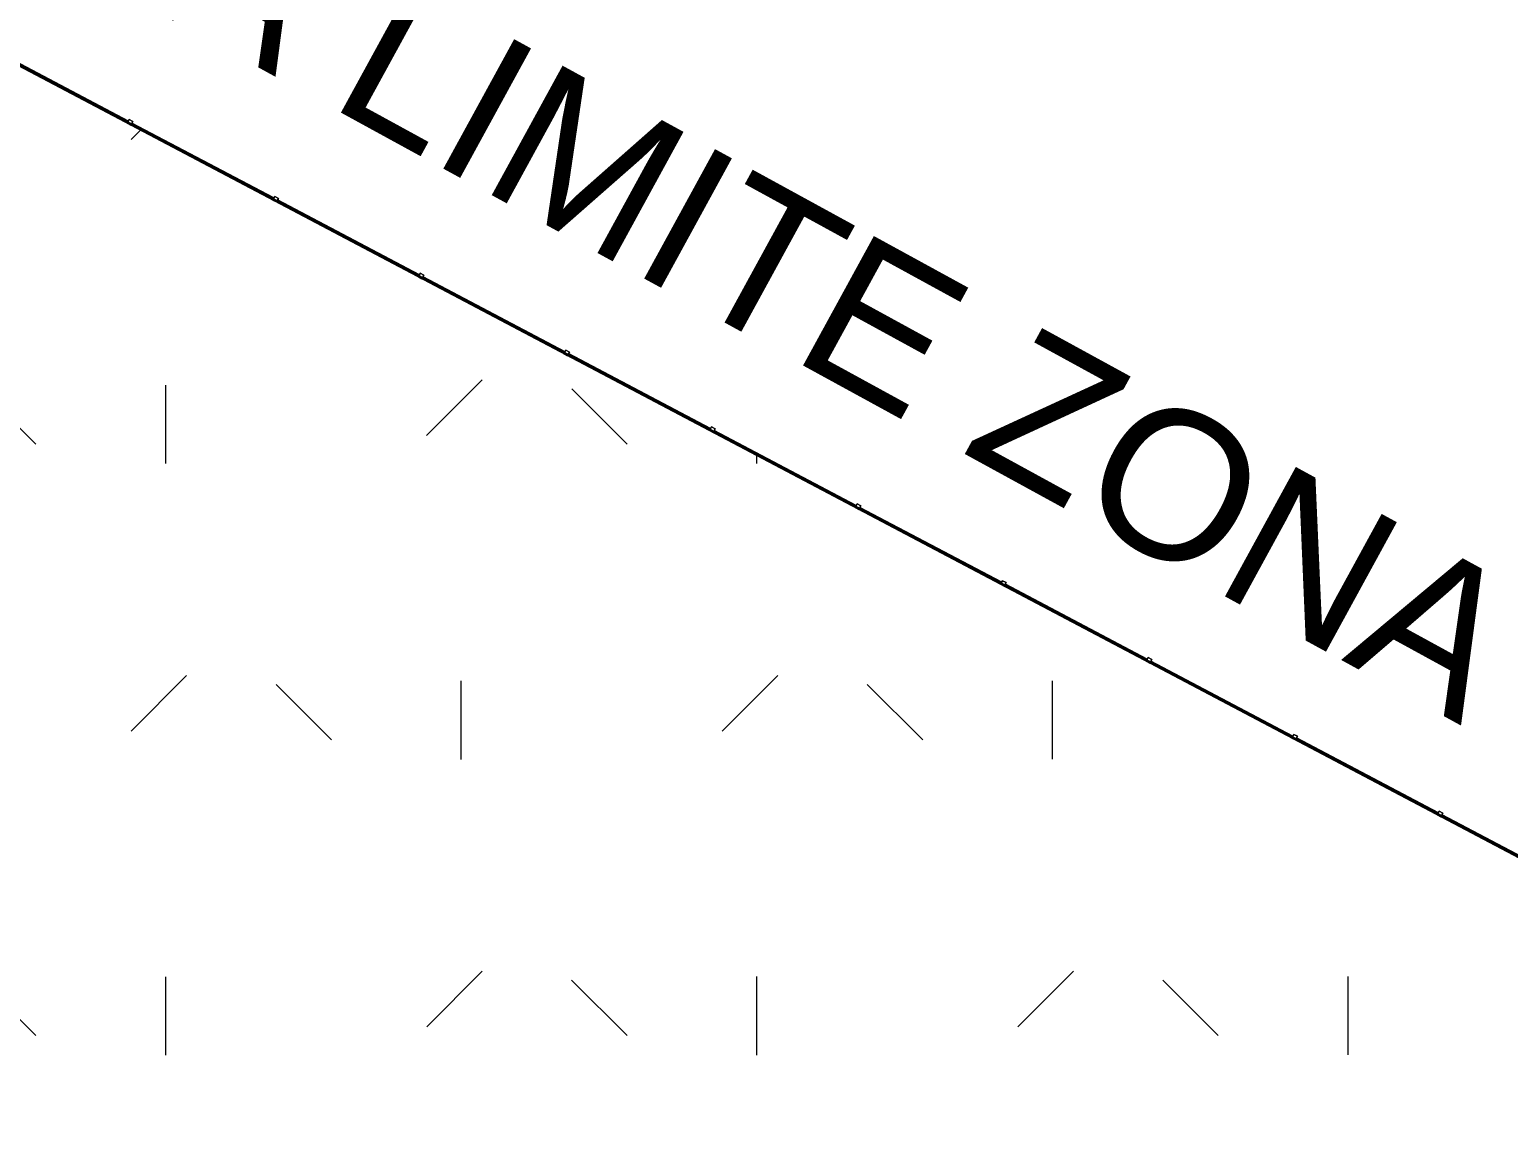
# Model space of a CAD drawing. Header units: metres. Extents: x -207 to 292, y -187 to 169.
# Drawn here: x 7.2 to 25.17, y 80.73 to 94 of the extents above; entities that cross this region are included whole.
import ezdxf

# ---------------------------------------------------------------- set-up
doc = ezdxf.new("R2010")
doc.units = ezdxf.units.M
doc.linetypes.add('IMPORT-IMPORT-LÍMITE2 _2_', pattern=[36.83, 6.35, -2.54, 0, -2.54, 25.4, 0, 0, 0])
for name, color, linetype, lineweight in [('A-GLAZ-CWMG', 7, 'Continuous', 9), ('ACHURADO', 7, 'Continuous', 9), ('C-TOPO', 7, 'Continuous', 9), ('linea propiedad', 7, 'IMPORT-IMPORT-LÍMITE2 _2_', 35)]:
    doc.layers.add(name, color=color, linetype=linetype, lineweight=lineweight)
doc.layers.add('PR10-ARQ-PL-001-Emplazamiento-C-1_dwg', color=7, linetype='Continuous', lineweight=9, true_color=0x767676)
doc.layers.add('TEXTO', color=5, linetype='Continuous', lineweight=9, true_color=0x0000ff)
doc.styles.add('Arial', font='arial.ttf', dxfattribs={"height": 1.792988})

# ---------------------------------------------------------------- blocks, each defined once
blk = doc.blocks.new('PR10-ARQ-PL-001-Emplazamiento-C-1_dwg_Circular Mullion - 5mm-517344-PLANTA EMPLAZAMIENTO-674655-PLANTA EMPLAZAMIENTO ACTUALIZADO')
at = {"layer": 'A-GLAZ-CWMG', "flags": 128}
for points in [[(-84.442, 139.656), (-83.711, 141.464), (-83.713, 141.465), (-83.716, 141.466), (-84.446, 139.658), (-84.444, 139.657)], [(-84.444, 139.657), (-83.713, 141.465)]]:
    blk.add_lwpolyline(points, close=True, dxfattribs=at)
blk = doc.blocks.new('PR10-ARQ-PL-001-Emplazamiento-C-1_dwg_Rectangular Mullion - 50 x 50 mm-517346-PLANTA EMPLAZAMIENTO-674657-PLANTA EMPLAZAMIENTO ACTUALIZADO')
at = {"layer": 'A-GLAZ-CWMG', "flags": 128}
blk.add_lwpolyline([(0.025, 0.025), (-0.025, 0.025), (-0.025, -0.025), (0.025, -0.025)], close=True, dxfattribs=at)
blk = doc.blocks.new('PR10-ARQ-PL-001-Emplazamiento-C-1_dwg_Rectangular Mullion - 50 x 50 mm-517357-PLANTA EMPLAZAMIENTO-674659-PLANTA EMPLAZAMIENTO ACTUALIZADO')
at = {"layer": 'A-GLAZ-CWMG', "flags": 128}
blk.add_lwpolyline([(0.025, 0.025), (0.025, -0.025), (-0.025, -0.025), (-0.025, 0.025)], close=True, dxfattribs=at)
blk = doc.blocks.new('PR10-ARQ-PL-001-Emplazamiento-C-1_dwg-674643-PLANTA EMPLAZAMIENTO ACTUALIZADO')
at = {"layer": 'ACHURADO'}
h = blk.add_hatch(dxfattribs=at)
h.set_pattern_fill('FP_1', color=256, style=0, pattern_type=2)
h.set_pattern_definition([(90, (-655750.258, -5498481.082), (-3.592, 3.592), [0.9525, -6.232]), (45, (-655750.258, -5498481.082), (-3.5921024484, 3.5921024484), [0.9525, -4.127]), (135, (-655750.258, -5498481.082), (-3.5921024484, -3.5921024484), [0.9525, -4.127])])
h.paths.add_polyline_path([(-161.771, -49.779), (-127.862, -43.679), (-120.948, -28.309), (-111.803, -11.418), (-104.331, 0.453), (-97.266, 16.755), (-92.284, 29.861), (-84.153, 48.383), (-83.895, 48.922), (-83.576, 49.56), (-83.246, 50.193), (-82.906, 50.82), (-82.555, 51.442), (-82.193, 52.057), (-81.821, 52.666), (-81.047, 53.865), (-80.645, 54.455), (-80.233, 55.037), (-79.811, 55.613), (-79.38, 56.182), (-75.091, 62.133), (-74.617, 62.76), (-74.134, 63.38), (-73.641, 63.992), (-73.138, 64.596), (-72.625, 65.192), (-72.103, 65.779), (-71.572, 66.359), (-70.664, 67.305), (-70.482, 67.491), (-69.923, 68.045), (-69.356, 68.589), (-68.78, 69.124), (-68.196, 69.65), (-67.003, 70.673), (-66.394, 71.17), (-65.778, 71.658), (-65.153, 72.136), (-64.522, 72.603), (-63.882, 73.061), (-63.236, 73.508), (-62.583, 73.945), (-61.922, 74.371), (-61.255, 74.787), (-60.582, 75.192), (-59.902, 75.586), (-59.306, 75.883), (-58.704, 76.167), (-58.097, 76.441), (-57.486, 76.702), (-56.869, 76.952), (-56.247, 77.19), (-55.621, 77.416), (-54.991, 77.63), (-54.357, 77.832), (-53.077, 78.199), (-52.433, 78.364), (-51.785, 78.517), (-51.134, 78.658), (-50.481, 78.785), (-49.826, 78.901), (-49.168, 79.003), (-48.509, 79.093), (-47.848, 79.171), (-47.185, 79.236), (-45.858, 79.327), (-45.193, 79.354), (-44.527, 79.367), (-43.862, 79.368), (-43.196, 79.357), (-42.531, 79.332), (-41.867, 79.295), (-41.203, 79.245), (-40.54, 79.183), (-39.879, 79.108), (-39.219, 79.02), (-38.562, 78.919), (-37.906, 78.806), (-37.252, 78.68), (-36.601, 78.542), (-35.953, 78.392), (-35.308, 78.229), (-34.666, 78.053), (47.551, 57.663), (47.81, 57.578), (48.073, 57.505), (48.338, 57.445), (48.607, 57.396), (48.877, 57.361), (49.148, 57.338), (49.421, 57.327), (49.693, 57.329), (49.966, 57.344), (50.237, 57.372), (50.506, 57.412), (50.774, 57.464), (51.038, 57.529), (51.3, 57.606), (51.811, 57.797), (52.059, 57.909), (52.301, 58.033), (52.538, 58.169), (52.768, 58.315), (52.991, 58.471), (53.207, 58.638), (53.414, 58.815), (53.614, 59.001), (53.804, 59.196), (53.985, 59.4), (54.156, 59.612), (54.318, 59.831), (54.469, 60.058), (54.609, 60.292), (54.738, 60.532), (54.856, 60.778), (54.962, 61.028), (55.057, 61.284), (55.14, 61.544), (55.21, 61.807), (55.269, 62.073), (55.314, 62.342), (55.348, 62.613), (55.368, 62.884), (55.486, 68.004), (-83.704, 141.488), (-151.221, -23.933)])
h.paths.add_polyline_path([(-98.109, 19.735), (-100.027, 20.525), (-97.678, 26.227), (-95.761, 25.431), (-97.988, 20.027)])
h.paths.add_polyline_path([(-94.264, 28.288), (-97.543, 29.64), (-95.193, 35.341), (-91.917, 33.984), (-94.257, 28.306)])
h.paths.add_polyline_path([(-88.37, 41.33), (-91.648, 42.682), (-89.298, 48.383), (-86.02, 47.032), (-88.359, 41.356)])
h.paths.add_polyline_path([(-107.511, 62.681), (-109.81, 61.362), (-111.554, 61.194), (-112.168, 61.108), (-111.143, 62.121), (-109.024, 62.933)])
h.paths.add_polyline_path([(-107.511, 62.681), (-104.877, 62.965), (-103.986, 62.697), (-104.876, 62.403)])
h.paths.add_polyline_path([(-106.042, 59.476), (-106.66, 60.171), (-107.511, 62.681), (-106.15, 60.408)])
h.paths.add_polyline_path([(-97.117, 62.944), (-99.416, 61.625), (-101.16, 61.457), (-101.774, 61.371), (-100.749, 62.384), (-98.63, 63.196)])
h.paths.add_polyline_path([(-95.648, 59.739), (-96.266, 60.434), (-97.117, 62.944), (-95.756, 60.671)])
h.paths.add_polyline_path([(-94.482, 62.666), (-97.117, 62.944), (-94.483, 63.228), (-93.592, 62.96)])
h.paths.add_polyline_path([(-104.12, 64.725), (-104.103, 64.74), (-104.082, 64.735)])
h.paths.add_polyline_path([(-103.959, 75.174), (-101.325, 75.458), (-100.433, 75.19), (-101.324, 74.896)])
h.paths.add_polyline_path([(-108.615, 73.601), (-107.591, 74.613), (-105.472, 75.426), (-103.959, 75.174), (-106.258, 73.855), (-108.002, 73.687)])
h.paths.add_polyline_path([(-100.567, 77.218), (-100.55, 77.233), (-100.53, 77.228)])
at = {"layer": 'C-TOPO', "flags": 128}
for points in [[(3.494, 95.453), (8.453, 92.835), (8.727, 92.69), (9.602, 92.228), (9.819, 92.113), (10.383, 91.816), (10.873, 91.557), (10.951, 91.516), (13.67, 90.08), (15.087, 89.332), (18.78, 87.382), (21.268, 86.069), (21.505, 85.944), (21.741, 85.819), (21.947, 85.711), (23.873, 84.694), (24.262, 84.488), (26.704, 83.199), (39.265, 76.568)], [(39.265, 76.568), (26.704, 83.199), (24.262, 84.488), (23.873, 84.694), (21.947, 85.711), (21.741, 85.819), (21.505, 85.944), (21.268, 86.069), (18.78, 87.382), (15.087, 89.332), (13.67, 90.08), (10.951, 91.516), (10.873, 91.557), (10.383, 91.816), (9.819, 92.113), (9.602, 92.228), (8.727, 92.69), (8.453, 92.835), (3.494, 95.453)]]:
    blk.add_lwpolyline(points, dxfattribs=at)
at = {"layer": 'linea propiedad', "flags": 128}
blk.add_lwpolyline([(143.795, -0.255), (151.813, 17.148), (-83.704, 141.488), (-161.771, -49.779), (-137.14, -85.351), (-83.167, -127.74), (-59.701, -140.481)], dxfattribs=at)
for p, rotation in [((-140.831, 23.963), 264.1728744364906), ((-140.831, 23.963), 264.1728744364906), ((-140.831, 23.963), 264.1728744364906), ((-139.063, 23.03), 264.1728744364902), ((-139.063, 23.03), 264.1728744364902), ((-139.063, 23.03), 264.1728744364903), ((-137.294, 22.096), 264.1728744364907), ((-137.294, 22.096), 264.1728744364905), ((-137.294, 22.096), 264.1728744364904), ((-135.525, 21.162), 264.1728744364902), ((-135.525, 21.162), 264.1728744364902), ((-135.525, 21.162), 264.1728744364904), ((-133.757, 20.229), 264.1728744364904), ((-133.757, 20.229), 264.1728744364904), ((-133.757, 20.229), 264.1728744364902), ((-131.988, 19.295), 264.1728744364904), ((-131.988, 19.295), 264.1728744364906), ((-131.988, 19.295), 264.1728744364906), ((-130.219, 18.362), 264.1728744364905), ((-130.219, 18.362), 264.1728744364905), ((-130.219, 18.362), 264.1728744364902), ((-128.45, 17.428), 264.1728744364904), ((-128.45, 17.428), 264.1728744364904), ((-128.45, 17.428), 264.1728744364904), ((-126.682, 16.494), 264.1728744364905), ((-126.682, 16.494), 264.1728744364905), ((-126.682, 16.494), 264.1728744364907), ((-124.913, 15.561), 264.1728744364906), ((-124.913, 15.561), 264.1728744364906), ((-124.913, 15.561), 264.1728744364906), ((-123.144, 14.627), 264.1728744364902), ((-123.144, 14.627), 264.1728744364902), ((-123.144, 14.627), 264.1728744364902)]:
    blk.add_blockref('PR10-ARQ-PL-001-Emplazamiento-C-1_dwg_Circular Mullion - 5mm-517344-PLANTA EMPLAZAMIENTO-674655-PLANTA EMPLAZAMIENTO ACTUALIZADO', p, dxfattribs=dict(rotation=rotation))
at = {"extrusion": (0, 0, -1), "rotation": 27.82712556350956}
for name, p in [('PR10-ARQ-PL-001-Emplazamiento-C-1_dwg_Rectangular Mullion - 50 x 50 mm-517346-PLANTA EMPLAZAMIENTO-674657-PLANTA EMPLAZAMIENTO ACTUALIZADO', (-8.424, 92.87)), ('PR10-ARQ-PL-001-Emplazamiento-C-1_dwg_Rectangular Mullion - 50 x 50 mm-517357-PLANTA EMPLAZAMIENTO-674659-PLANTA EMPLAZAMIENTO ACTUALIZADO', (-8.424, 92.87)), ('PR10-ARQ-PL-001-Emplazamiento-C-1_dwg_Rectangular Mullion - 50 x 50 mm-517346-PLANTA EMPLAZAMIENTO-674657-PLANTA EMPLAZAMIENTO ACTUALIZADO', (-10.193, 91.936)), ('PR10-ARQ-PL-001-Emplazamiento-C-1_dwg_Rectangular Mullion - 50 x 50 mm-517357-PLANTA EMPLAZAMIENTO-674659-PLANTA EMPLAZAMIENTO ACTUALIZADO', (-10.193, 91.936)), ('PR10-ARQ-PL-001-Emplazamiento-C-1_dwg_Rectangular Mullion - 50 x 50 mm-517346-PLANTA EMPLAZAMIENTO-674657-PLANTA EMPLAZAMIENTO ACTUALIZADO', (-11.961, 91.003)), ('PR10-ARQ-PL-001-Emplazamiento-C-1_dwg_Rectangular Mullion - 50 x 50 mm-517357-PLANTA EMPLAZAMIENTO-674659-PLANTA EMPLAZAMIENTO ACTUALIZADO', (-11.961, 91.003)), ('PR10-ARQ-PL-001-Emplazamiento-C-1_dwg_Rectangular Mullion - 50 x 50 mm-517346-PLANTA EMPLAZAMIENTO-674657-PLANTA EMPLAZAMIENTO ACTUALIZADO', (-13.73, 90.069)), ('PR10-ARQ-PL-001-Emplazamiento-C-1_dwg_Rectangular Mullion - 50 x 50 mm-517357-PLANTA EMPLAZAMIENTO-674659-PLANTA EMPLAZAMIENTO ACTUALIZADO', (-13.73, 90.069)), ('PR10-ARQ-PL-001-Emplazamiento-C-1_dwg_Rectangular Mullion - 50 x 50 mm-517346-PLANTA EMPLAZAMIENTO-674657-PLANTA EMPLAZAMIENTO ACTUALIZADO', (-15.499, 89.135)), ('PR10-ARQ-PL-001-Emplazamiento-C-1_dwg_Rectangular Mullion - 50 x 50 mm-517357-PLANTA EMPLAZAMIENTO-674659-PLANTA EMPLAZAMIENTO ACTUALIZADO', (-15.499, 89.135)), ('PR10-ARQ-PL-001-Emplazamiento-C-1_dwg_Rectangular Mullion - 50 x 50 mm-517346-PLANTA EMPLAZAMIENTO-674657-PLANTA EMPLAZAMIENTO ACTUALIZADO', (-17.268, 88.202)), ('PR10-ARQ-PL-001-Emplazamiento-C-1_dwg_Rectangular Mullion - 50 x 50 mm-517357-PLANTA EMPLAZAMIENTO-674659-PLANTA EMPLAZAMIENTO ACTUALIZADO', (-17.268, 88.202)), ('PR10-ARQ-PL-001-Emplazamiento-C-1_dwg_Rectangular Mullion - 50 x 50 mm-517346-PLANTA EMPLAZAMIENTO-674657-PLANTA EMPLAZAMIENTO ACTUALIZADO', (-19.036, 87.268)), ('PR10-ARQ-PL-001-Emplazamiento-C-1_dwg_Rectangular Mullion - 50 x 50 mm-517357-PLANTA EMPLAZAMIENTO-674659-PLANTA EMPLAZAMIENTO ACTUALIZADO', (-19.036, 87.268)), ('PR10-ARQ-PL-001-Emplazamiento-C-1_dwg_Rectangular Mullion - 50 x 50 mm-517346-PLANTA EMPLAZAMIENTO-674657-PLANTA EMPLAZAMIENTO ACTUALIZADO', (-20.805, 86.335)), ('PR10-ARQ-PL-001-Emplazamiento-C-1_dwg_Rectangular Mullion - 50 x 50 mm-517357-PLANTA EMPLAZAMIENTO-674659-PLANTA EMPLAZAMIENTO ACTUALIZADO', (-20.805, 86.335)), ('PR10-ARQ-PL-001-Emplazamiento-C-1_dwg_Rectangular Mullion - 50 x 50 mm-517346-PLANTA EMPLAZAMIENTO-674657-PLANTA EMPLAZAMIENTO ACTUALIZADO', (-22.574, 85.401)), ('PR10-ARQ-PL-001-Emplazamiento-C-1_dwg_Rectangular Mullion - 50 x 50 mm-517357-PLANTA EMPLAZAMIENTO-674659-PLANTA EMPLAZAMIENTO ACTUALIZADO', (-22.574, 85.401)), ('PR10-ARQ-PL-001-Emplazamiento-C-1_dwg_Rectangular Mullion - 50 x 50 mm-517346-PLANTA EMPLAZAMIENTO-674657-PLANTA EMPLAZAMIENTO ACTUALIZADO', (-24.342, 84.467)), ('PR10-ARQ-PL-001-Emplazamiento-C-1_dwg_Rectangular Mullion - 50 x 50 mm-517357-PLANTA EMPLAZAMIENTO-674659-PLANTA EMPLAZAMIENTO ACTUALIZADO', (-24.342, 84.467))]:
    blk.add_blockref(name, p, dxfattribs=at)
at = {"layer": 'TEXTO', "insert": (5.44, 98.066), "char_height": 1.79299, "width": 24.69657, "attachment_point": 1, "rotation": 331.3172, "line_spacing_factor": 0.941778, "style": 'Arial'}
blk.add_mtext('REJA LIMITE ZONA', dxfattribs=at)
blk = doc.blocks.new('Circular Mullion - 5mm-517344-PLANTA EMPLAZAMIENTO ACTUALIZADO')
at = {"layer": 'A-GLAZ-CWMG'}
for p, q in [((-83.716, 141.466), (-84.446, 139.658)), ((-84.444, 139.657), (-83.713, 141.465)), ((-83.713, 141.465), (-84.444, 139.657)), ((-84.442, 139.656), (-83.711, 141.464)), ((-83.713, 141.465), (-83.716, 141.466)), ((-83.711, 141.464), (-83.713, 141.465)), ((-84.446, 139.658), (-84.444, 139.657)), ((-84.444, 139.657), (-84.442, 139.656))]:
    blk.add_line(p, q, dxfattribs=at)
blk = doc.blocks.new('Rectangular Mullion - 50 x 50 mm-517346-PLANTA EMPLAZAMIENTO ACTUALIZADO')
at = {"layer": 'A-GLAZ-CWMG'}
for p, q in [((0.025, 0.025), (-0.025, 0.025)), ((-0.025, 0.025), (-0.025, -0.025)), ((0.025, -0.025), (0.025, 0.025)), ((-0.025, -0.025), (0.025, -0.025))]:
    blk.add_line(p, q, dxfattribs=at)
blk = doc.blocks.new('Rectangular Mullion - 50 x 50 mm-517357-PLANTA EMPLAZAMIENTO ACTUALIZADO')
at = {"layer": 'A-GLAZ-CWMG'}
for p, q in [((-0.025, -0.025), (-0.025, 0.025)), ((-0.025, 0.025), (0.025, 0.025)), ((0.025, 0.025), (0.025, -0.025)), ((0.025, -0.025), (-0.025, -0.025))]:
    blk.add_line(p, q, dxfattribs=at)

msp = doc.modelspace()

# ---------------------------------------------------------------- linework, layer by layer
at = {"layer": 'C-TOPO'}
for p, q in [((3.494, 95.453), (8.453, 92.835)), ((8.453, 92.835), (3.494, 95.453)), ((8.453, 92.835), (8.727, 92.69)), ((8.727, 92.69), (8.453, 92.835)), ((8.727, 92.69), (9.602, 92.228)), ((9.602, 92.228), (8.727, 92.69)), ((9.602, 92.228), (9.819, 92.113)), ((9.819, 92.113), (9.602, 92.228)), ((9.819, 92.113), (10.383, 91.816)), ((10.383, 91.816), (9.819, 92.113)), ((10.383, 91.816), (10.873, 91.557)), ((10.873, 91.557), (10.383, 91.816)), ((10.873, 91.557), (10.951, 91.516)), ((10.951, 91.516), (10.873, 91.557)), ((10.951, 91.516), (13.67, 90.08)), ((13.67, 90.08), (10.951, 91.516)), ((13.67, 90.08), (15.087, 89.332)), ((15.087, 89.332), (13.67, 90.08)), ((15.087, 89.332), (18.78, 87.382)), ((18.78, 87.382), (15.087, 89.332)), ((18.78, 87.382), (21.268, 86.069)), ((21.268, 86.069), (18.78, 87.382)), ((21.268, 86.069), (21.505, 85.944)), ((21.505, 85.944), (21.268, 86.069)), ((21.505, 85.944), (21.741, 85.819)), ((21.741, 85.819), (21.505, 85.944)), ((21.741, 85.819), (21.947, 85.711)), ((21.947, 85.711), (21.741, 85.819)), ((21.947, 85.711), (23.873, 84.694)), ((23.873, 84.694), (21.947, 85.711)), ((23.873, 84.694), (24.262, 84.488)), ((24.262, 84.488), (23.873, 84.694)), ((24.262, 84.488), (26.704, 83.199)), ((26.704, 83.199), (24.262, 84.488))]:
    msp.add_line(p, q, dxfattribs=at)

# ---------------------------------------------------------------- block references
at = {"layer": 'A-GLAZ-CWMG'}
for p, rotation in [((-140.831, 23.963), 264.1728744364906), ((-140.831, 23.963), 264.1728744364906), ((-140.831, 23.963), 264.1728744364906), ((-139.063, 23.03), 264.1728744364902), ((-139.063, 23.03), 264.1728744364902), ((-139.063, 23.03), 264.1728744364903), ((-137.294, 22.096), 264.1728744364907), ((-137.294, 22.096), 264.1728744364905), ((-137.294, 22.096), 264.1728744364904), ((-135.525, 21.162), 264.1728744364902), ((-135.525, 21.162), 264.1728744364902), ((-135.525, 21.162), 264.1728744364904), ((-133.757, 20.229), 264.1728744364904), ((-133.757, 20.229), 264.1728744364904), ((-133.757, 20.229), 264.1728744364902), ((-131.988, 19.295), 264.1728744364904), ((-131.988, 19.295), 264.1728744364906), ((-131.988, 19.295), 264.1728744364906), ((-130.219, 18.362), 264.1728744364905), ((-130.219, 18.362), 264.1728744364905), ((-130.219, 18.362), 264.1728744364902), ((-128.45, 17.428), 264.1728744364904), ((-128.45, 17.428), 264.1728744364904), ((-128.45, 17.428), 264.1728744364904), ((-126.682, 16.494), 264.1728744364905), ((-126.682, 16.494), 264.1728744364905), ((-126.682, 16.494), 264.1728744364907), ((-124.913, 15.561), 264.1728744364906), ((-124.913, 15.561), 264.1728744364906), ((-124.913, 15.561), 264.1728744364906), ((-123.144, 14.627), 264.1728744364902), ((-123.144, 14.627), 264.1728744364902), ((-123.144, 14.627), 264.1728744364902)]:
    msp.add_blockref('Circular Mullion - 5mm-517344-PLANTA EMPLAZAMIENTO ACTUALIZADO', p, dxfattribs=dict(at, rotation=rotation))
at = {"layer": 'A-GLAZ-CWMG', "extrusion": (0, 0, -1), "rotation": 27.82712556350956}
for name, p in [('Rectangular Mullion - 50 x 50 mm-517346-PLANTA EMPLAZAMIENTO ACTUALIZADO', (-8.424, 92.87)), ('Rectangular Mullion - 50 x 50 mm-517357-PLANTA EMPLAZAMIENTO ACTUALIZADO', (-8.424, 92.87)), ('Rectangular Mullion - 50 x 50 mm-517346-PLANTA EMPLAZAMIENTO ACTUALIZADO', (-10.193, 91.936)), ('Rectangular Mullion - 50 x 50 mm-517357-PLANTA EMPLAZAMIENTO ACTUALIZADO', (-10.193, 91.936)), ('Rectangular Mullion - 50 x 50 mm-517346-PLANTA EMPLAZAMIENTO ACTUALIZADO', (-11.961, 91.003)), ('Rectangular Mullion - 50 x 50 mm-517357-PLANTA EMPLAZAMIENTO ACTUALIZADO', (-11.961, 91.003)), ('Rectangular Mullion - 50 x 50 mm-517346-PLANTA EMPLAZAMIENTO ACTUALIZADO', (-13.73, 90.069)), ('Rectangular Mullion - 50 x 50 mm-517357-PLANTA EMPLAZAMIENTO ACTUALIZADO', (-13.73, 90.069)), ('Rectangular Mullion - 50 x 50 mm-517346-PLANTA EMPLAZAMIENTO ACTUALIZADO', (-15.499, 89.135)), ('Rectangular Mullion - 50 x 50 mm-517357-PLANTA EMPLAZAMIENTO ACTUALIZADO', (-15.499, 89.135)), ('Rectangular Mullion - 50 x 50 mm-517346-PLANTA EMPLAZAMIENTO ACTUALIZADO', (-17.268, 88.202)), ('Rectangular Mullion - 50 x 50 mm-517357-PLANTA EMPLAZAMIENTO ACTUALIZADO', (-17.268, 88.202)), ('Rectangular Mullion - 50 x 50 mm-517346-PLANTA EMPLAZAMIENTO ACTUALIZADO', (-19.036, 87.268)), ('Rectangular Mullion - 50 x 50 mm-517357-PLANTA EMPLAZAMIENTO ACTUALIZADO', (-19.036, 87.268)), ('Rectangular Mullion - 50 x 50 mm-517346-PLANTA EMPLAZAMIENTO ACTUALIZADO', (-20.805, 86.335)), ('Rectangular Mullion - 50 x 50 mm-517357-PLANTA EMPLAZAMIENTO ACTUALIZADO', (-20.805, 86.335)), ('Rectangular Mullion - 50 x 50 mm-517346-PLANTA EMPLAZAMIENTO ACTUALIZADO', (-22.574, 85.401)), ('Rectangular Mullion - 50 x 50 mm-517357-PLANTA EMPLAZAMIENTO ACTUALIZADO', (-22.574, 85.401)), ('Rectangular Mullion - 50 x 50 mm-517346-PLANTA EMPLAZAMIENTO ACTUALIZADO', (-24.342, 84.467)), ('Rectangular Mullion - 50 x 50 mm-517357-PLANTA EMPLAZAMIENTO ACTUALIZADO', (-24.342, 84.467))]:
    msp.add_blockref(name, p, dxfattribs=at)
at = {"layer": 'PR10-ARQ-PL-001-Emplazamiento-C-1_dwg', "color": 7}
msp.add_blockref('PR10-ARQ-PL-001-Emplazamiento-C-1_dwg-674643-PLANTA EMPLAZAMIENTO ACTUALIZADO', (0, 0), dxfattribs=at)

doc.saveas('drawing.dxf')
